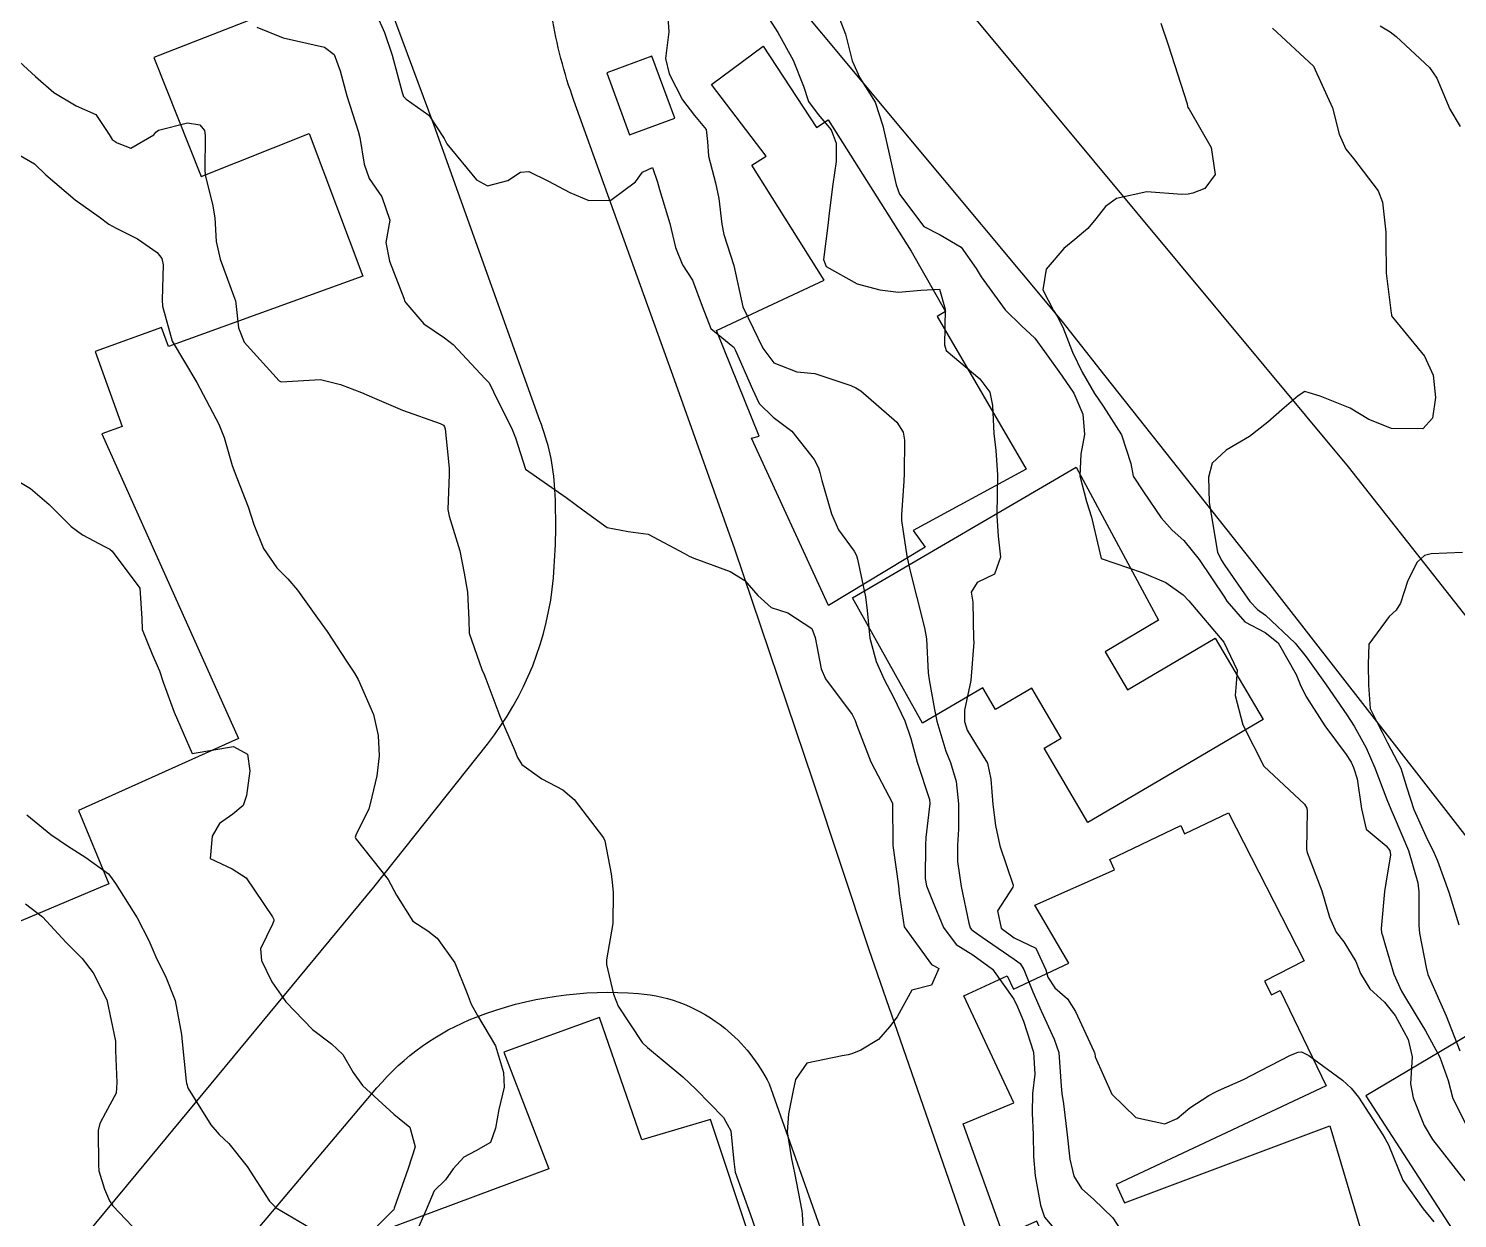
# Model space of a CAD drawing. Header units: metres. Extents: x 298520 to 308411, y 7433745 to 7450750.
# Drawn here: x 303876.9 to 303946.2, y 7440043.9 to 7440101.7 of the extents above; entities that cross this region are included whole.
import ezdxf

# ---------------------------------------------------------------- set-up
doc = ezdxf.new("R2010")
doc.units = ezdxf.units.M
doc.header["$LTSCALE"] = 10
for name, color, linetype in [('Curvas de Nivel 1m', 11, 'Continuous'), ('Curvas de Nivel 5m', 15, 'Continuous'), ('Edificações', 30, 'Continuous'), ('Vias Primárias', 230, 'Continuous')]:
    doc.layers.add(name, color=color, linetype=linetype)

msp = doc.modelspace()

# ---------------------------------------------------------------- linework, layer by layer
at = {"layer": 'Curvas de Nivel 1m', "flags": 128}
for points, elevation in [([(303893.733, 7440102.365), (303894.127, 7440101.457), (303894.509, 7440100.357), (303894.988, 7440098.55), (303895.06, 7440098.351), (303895.182, 7440098.222), (303896.287, 7440097.446), (303897.026, 7440096.322), (303897.159, 7440096.061), (303898.598, 7440094.305), (303899.13, 7440094.022), (303900.122, 7440094.285), (303900.735, 7440094.681), (303901.14, 7440094.72), (303902.054, 7440094.261), (303903.127, 7440093.691), (303904.056, 7440093.309), (303905.124, 7440093.318), (303906.32, 7440094.212), (303906.659, 7440094.688), (303907.143, 7440094.903), (303907.389, 7440094.197), (303907.487, 7440093.838), (303907.988, 7440092.191), (303908.258, 7440091.032), (303908.589, 7440090.185), (303909.082, 7440089.443), (303909.556, 7440088.173), (303909.978, 7440087.092), (303911.044, 7440086.23), (303911.08, 7440086.196), (303911.1, 7440086.159), (303911.176, 7440086.023), (303912.001, 7440084.145), (303912.324, 7440083.458), (303913, 7440082.796), (303913.898, 7440082.121), (303914.979, 7440080.741), (303915.201, 7440080.333), (303915.265, 7440080.106), (303915.351, 7440079.721), (303915.835, 7440078.097), (303916.172, 7440077.328), (303916.925, 7440076.293), (303917.044, 7440076.079), (303917.094, 7440075.904), (303917.481, 7440074.074), (303917.551, 7440073.416), (303917.684, 7440072.072), (303917.997, 7440070.934), (303918.382, 7440070.065), (303918.84, 7440069.209), (303919.39, 7440068.054), (303919.672, 7440067.193), (303919.979, 7440066.048), (303920.581, 7440064.246), (303920.607, 7440064.042), (303920.406, 7440062.395), (303920.383, 7440062.044), (303920.375, 7440060.405), (303920.443, 7440060.043), (303920.722, 7440059.321), (303921.271, 7440058.031), (303921.872, 7440057.199), (303922.69, 7440056.703), (303923.645, 7440056), (303924.669, 7440054.554), (303924.856, 7440054.178), (303924.94, 7440053.987), (303925.154, 7440053.486), (303925.638, 7440051.98), (303925.697, 7440050.904), (303925.588, 7440049.98), (303925.567, 7440049.012), (303925.621, 7440047.98), (303925.639, 7440046.913), (303925.708, 7440045.979), (303925.977, 7440044.547), (303926.165, 7440043.974), (303926.536, 7440043.528)], 744), ([(303907.887, 7440102.193), (303907.929, 7440101.49), (303907.775, 7440100.194), (303907.946, 7440099.448), (303908.591, 7440098.186), (303909.175, 7440097.431), (303909.752, 7440096.755), (303909.804, 7440096.17), (303909.857, 7440095.465), (303910.205, 7440094.164), (303910.364, 7440093.4), (303910.506, 7440092.159), (303910.601, 7440091.651), (303911.093, 7440090.15), (303911.53, 7440088.145), (303912.025, 7440087.118), (303912.503, 7440086.138), (303913.032, 7440085.433), (303914.148, 7440084.996), (303915.025, 7440084.909), (303916.767, 7440084.333), (303917.015, 7440084.22), (303917.259, 7440084.078), (303918.998, 7440082.558), (303919.299, 7440082.057), (303919.368, 7440081.678), (303919.348, 7440080.056), (303919.34, 7440079.684), (303919.22, 7440078.057), (303919.222, 7440077.776), (303919.482, 7440076.054), (303919.65, 7440075.315), (303919.965, 7440074.049), (303920.348, 7440072.576), (303920.434, 7440072.044), (303920.516, 7440070.384), (303920.574, 7440070.043), (303920.831, 7440068.599), (303920.938, 7440068.038), (303921.369, 7440066.592), (303921.602, 7440066.028), (303921.882, 7440065.112), (303921.989, 7440064.022), (303921.986, 7440062.8), (303921.943, 7440062.022), (303921.949, 7440061.226), (303922.119, 7440060.019), (303922.487, 7440058.232), (303922.561, 7440058.012), (303922.621, 7440057.93), (303922.702, 7440057.872), (303923.139, 7440057.565), (303924.688, 7440056.495), (303924.984, 7440056.283), (303925.164, 7440055.983), (303925.595, 7440054.899), (303926.009, 7440053.977), (303926.642, 7440052.609), (303926.861, 7440051.967), (303926.98, 7440050.328), (303927.013, 7440049.964), (303927.095, 7440049.473), (303927.261, 7440047.96), (303927.391, 7440046.778), (303927.591, 7440045.955), (303927.962, 7440045.354), (303928.552, 7440044.824), (303929.474, 7440043.931), (303930.519, 7440042.339)], 743), ([(303912.79, 7440102.134), (303913.226, 7440101.465), (303913.968, 7440100.122), (303914.461, 7440098.851), (303914.705, 7440098.115), (303915.177, 7440097.486), (303915.807, 7440096.738), (303916.054, 7440096.097), (303916.049, 7440095.197), (303915.886, 7440094.099), (303915.708, 7440092.69), (303915.647, 7440092.102), (303915.439, 7440090.448), (303915.573, 7440090.103), (303917.081, 7440089.271), (303918.18, 7440088.965), (303919.075, 7440088.86), (303920.165, 7440088.96), (303921.077, 7440088.998), (303921.346, 7440088.036), (303921.308, 7440086.299), (303921.386, 7440086.035), (303923.023, 7440084.657), (303923.514, 7440084.005), (303923.647, 7440083.363), (303923.704, 7440082.003), (303923.805, 7440081.181), (303923.882, 7440080.001), (303923.869, 7440079.091), (303923.854, 7440078.001), (303923.92, 7440077.013), (303924.03, 7440075.999), (303923.746, 7440075.166), (303922.904, 7440074.774), (303922.604, 7440074.307), (303922.655, 7440074.014), (303922.69, 7440073.812), (303922.725, 7440072.012), (303922.73, 7440071.871), (303922.582, 7440070.014), (303922.281, 7440068.568), (303922.279, 7440068.018), (303922.409, 7440067.607), (303922.812, 7440066.947), (303923.397, 7440066.004), (303923.566, 7440065.231), (303923.654, 7440064.001), (303923.793, 7440062.974), (303923.997, 7440061.998), (303924.641, 7440060.084), (303924.622, 7440059.991), (303923.883, 7440058.831), (303924.056, 7440057.996), (303924.698, 7440057.533), (303925.738, 7440057.019), (303926.227, 7440055.967), (303926.331, 7440055.617), (303926.674, 7440055.106), (303927.282, 7440054.573), (303927.671, 7440053.955), (303928.555, 7440052.021), (303928.595, 7440051.941), (303928.603, 7440051.911), (303928.631, 7440051.749), (303929.428, 7440049.932), (303930.596, 7440048.805), (303931.998, 7440048.493), (303932.596, 7440048.762), (303933.211, 7440049.276), (303934.146, 7440049.875), (303934.447, 7440050.039), (303934.615, 7440050.119), (303935.824, 7440050.654), (303936.625, 7440051.074), (303938.103, 7440051.828), (303938.473, 7440051.984), (303938.636, 7440051.995), (303938.993, 7440051.816), (303940.621, 7440050.621), (303941.053, 7440050.229), (303941.398, 7440049.788), (303942.586, 7440047.961), (303942.702, 7440047.769), (303942.861, 7440047.486), (303943.552, 7440045.76), (303944.549, 7440044.383), (303945.056, 7440043.745)], 742), ([(303916.231, 7440102.095), (303916.509, 7440101.374), (303916.831, 7440100.086), (303917.201, 7440099.267), (303917.941, 7440098.072), (303918.311, 7440096.929), (303918.52, 7440096.066), (303918.924, 7440094.274), (303918.972, 7440094.062), (303919.128, 7440093.613), (303920.305, 7440092.048), (303921.109, 7440091.639), (303922.125, 7440091.047), (303922.851, 7440090.014), (303923.087, 7440089.604), (303924.253, 7440087.998), (303925.055, 7440087.221), (303925.701, 7440086.632), (303926.168, 7440085.973), (303927.025, 7440084.784), (303927.586, 7440083.954), (303928.021, 7440082.931), (303928.111, 7440081.949), (303927.932, 7440081.002), (303927.876, 7440079.951), (303928.198, 7440078.704), (303928.439, 7440077.945), (303928.923, 7440075.94), (303930.913, 7440075.256), (303932.047, 7440074.762), (303932.897, 7440074.178), (303933.162, 7440073.887), (303934.873, 7440071.87), (303935.51, 7440070.51), (303935.462, 7440069.861), (303935.425, 7440069.283), (303935.791, 7440067.86), (303936.803, 7440065.85), (303938.776, 7440064.008), (303938.9, 7440063.819), (303938.912, 7440063.678), (303938.879, 7440061.819), (303938.909, 7440061.661), (303939.624, 7440059.811), (303939.999, 7440058.522), (303940.327, 7440057.804), (303940.698, 7440057.332), (303941.278, 7440056.38), (303941.508, 7440055.788), (303941.947, 7440055.052), (303942.669, 7440054.399), (303943.186, 7440053.765), (303943.807, 7440052.597), (303944.003, 7440051.756), (303943.935, 7440050.442), (303944.052, 7440049.756), (303944.593, 7440048.417), (303944.993, 7440047.746), (303946.563, 7440045.73)], 741), ([(303937.231, 7440101.673), (303939.213, 7440099.82), (303940.141, 7440097.81), (303940.458, 7440096.519), (303940.796, 7440095.804), (303941.156, 7440095.349), (303942.351, 7440093.782), (303942.573, 7440093.224), (303942.736, 7440091.776), (303942.739, 7440091.405), (303942.755, 7440089.775), (303942.995, 7440087.84), (303943.001, 7440087.771), (303943.006, 7440087.715), (303943.062, 7440087.644), (303944.602, 7440085.754), (303945.029, 7440084.823), (303945.144, 7440083.748), (303945.003, 7440082.738), (303944.53, 7440082.222), (303942.998, 7440082.239), (303941.898, 7440082.683), (303941.007, 7440083.235), (303939.543, 7440083.815), (303939.015, 7440083.981), (303938.806, 7440084.032), (303938.469, 7440083.825), (303937.69, 7440083.149), (303937, 7440082.551), (303936.108, 7440081.853), (303934.986, 7440081.192), (303934.3, 7440080.557), (303934.126, 7440079.878), (303934.164, 7440078.669), (303934.292, 7440077.877), (303934.555, 7440076.246), (303934.736, 7440075.872), (303934.919, 7440075.595), (303936.131, 7440073.851), (303936.504, 7440073.461), (303936.886, 7440073.18), (303938.338, 7440071.825), (303938.866, 7440071.16), (303939.828, 7440069.81), (303940.831, 7440068.352), (303941.187, 7440067.795), (303941.774, 7440066.747), (303942.195, 7440065.779), (303942.78, 7440064.232), (303942.967, 7440063.768), (303943.13, 7440063.406), (303943.839, 7440061.759), (303944.289, 7440060.202), (303944.338, 7440059.754), (303944.334, 7440058.128), (303944.368, 7440057.753), (303944.686, 7440056.084), (303944.773, 7440055.749), (303944.836, 7440055.594), (303945.656, 7440053.74), (303946.329, 7440052.041)], 739), ([(303942.463, 7440101.782), (303942.941, 7440101.485), (303943.228, 7440101.268), (303944.855, 7440099.754), (303945.205, 7440099.246), (303945.845, 7440097.74), (303946.336, 7440096.894)], 738), ([(303875.832, 7440100.574), (303877.194, 7440099.321), (303878.092, 7440098.551), (303879.177, 7440097.909), (303880.13, 7440097.483), (303880.763, 7440096.516), (303880.921, 7440096.274), (303881.159, 7440096.101), (303881.82, 7440095.84), (303882.941, 7440096.492), (303883.039, 7440096.616), (303883.165, 7440096.72), (303884.576, 7440097.069), (303885.168, 7440096.977), (303885.396, 7440096.698), (303885.426, 7440096.466), (303885.419, 7440094.739), (303885.449, 7440094.465), (303885.785, 7440093.126), (303885.897, 7440092.458), (303885.961, 7440091.316), (303886.151, 7440090.454), (303886.807, 7440088.704), (303886.896, 7440088.443), (303886.925, 7440088.305), (303887.05, 7440087.132), (303887.33, 7440086.437), (303889.024, 7440084.55), (303889.113, 7440084.508), (303891.025, 7440084.624), (303892.005, 7440084.38), (303893.017, 7440083.992), (303893.654, 7440083.723), (303895.005, 7440083.138), (303896.838, 7440082.479), (303896.994, 7440082.401), (303897.052, 7440082.319), (303897.079, 7440082.232), (303897.269, 7440080.317), (303897.274, 7440080.012), (303897.201, 7440078.317), (303897.267, 7440077.99), (303897.791, 7440076.311), (303898.004, 7440075.217), (303898.155, 7440074.307), (303898.231, 7440072.958), (303898.247, 7440072.306), (303898.855, 7440070.543), (303898.975, 7440070.299), (303899.059, 7440070.089), (303899.73, 7440068.291), (303900.436, 7440066.655), (303900.592, 7440066.282), (303900.799, 7440065.935), (303901.77, 7440065.243), (303902.788, 7440064.711), (303903.339, 7440064.244), (303904.755, 7440062.382), (303904.819, 7440062.229), (303905.138, 7440060.626), (303905.187, 7440060.223), (303905.229, 7440059.719), (303905.217, 7440058.222), (303904.909, 7440056.451), (303904.904, 7440056.227), (303905.243, 7440054.796), (303905.478, 7440054.218), (303906.637, 7440052.444), (303906.893, 7440052.197), (303908.619, 7440050.785), (303909.253, 7440050.174), (303910.593, 7440048.809), (303910.947, 7440048.155), (303911.087, 7440046.671), (303911.158, 7440046.151), (303911.524, 7440045.116), (303911.883, 7440044.14), (303912.516, 7440042.313)], 746), ([(303875.952, 7440095.775), (303877.148, 7440095.081), (303877.698, 7440094.554), (303879.125, 7440093.347), (303880.291, 7440092.522), (303880.754, 7440092.16), (303881.107, 7440091.959), (303882.152, 7440091.45), (303883.096, 7440090.787), (303883.327, 7440090.488), (303883.394, 7440090.181), (303883.351, 7440088.487), (303883.367, 7440088.179), (303883.821, 7440086.482), (303885.023, 7440084.47), (303886.089, 7440082.454), (303886.347, 7440081.81), (303886.745, 7440080.443), (303886.964, 7440079.843), (303887.52, 7440078.434), (303887.786, 7440077.58), (303888.255, 7440076.427), (303888.913, 7440075.475), (303889.449, 7440074.953), (303889.907, 7440074.405), (303890.883, 7440073.036), (303891.346, 7440072.385), (303892.282, 7440070.953), (303892.671, 7440070.372), (303892.848, 7440070.069), (303893.603, 7440068.362), (303893.829, 7440067.343), (303893.869, 7440066.359), (303893.765, 7440065.388), (303893.523, 7440064.363), (303893.373, 7440063.765), (303892.756, 7440062.561), (303892.716, 7440062.408), (303892.719, 7440062.37), (303892.752, 7440062.317), (303894.305, 7440060.354), (303894.722, 7440059.602), (303895.514, 7440058.338), (303896.24, 7440057.868), (303896.695, 7440057.515), (303897.549, 7440056.311), (303898.148, 7440054.825), (303898.336, 7440054.303), (303898.655, 7440053.755), (303899.513, 7440052.291), (303899.915, 7440050.992), (303899.937, 7440050.287), (303899.687, 7440049.198), (303899.523, 7440048.291), (303899.28, 7440047.589), (303898.572, 7440047.194), (303897.985, 7440046.889), (303897.469, 7440046.311), (303897.092, 7440045.78), (303896.552, 7440045.251), (303896.149, 7440044.326), (303895.66, 7440043.199)], 747), ([(303875.173, 7440080.384), (303876.955, 7440079.336), (303877.857, 7440078.551), (303878.932, 7440077.491), (303879.484, 7440077.088), (303880.55, 7440076.516), (303880.798, 7440076.388), (303880.921, 7440076.294), (303882.255, 7440074.496), (303882.359, 7440073.017), (303882.371, 7440072.495), (303882.861, 7440071.293), (303883.208, 7440070.486), (303883.394, 7440069.935), (303883.928, 7440068.479), (303884.803, 7440066.47), (303886.807, 7440066.819), (303887.48, 7440066.433), (303887.598, 7440065.628), (303887.428, 7440064.434), (303887.267, 7440063.944), (303886.769, 7440063.533), (303886.131, 7440063.081), (303885.772, 7440062.455), (303885.667, 7440061.381), (303886.737, 7440060.875), (303887.416, 7440060.433), (303888.705, 7440058.538), (303888.756, 7440058.419), (303888.763, 7440058.359), (303888.701, 7440058.19), (303888.115, 7440057), (303888.156, 7440056.425), (303888.673, 7440055.388), (303889.338, 7440054.413), (303890.643, 7440053.077), (303891.556, 7440052.386), (303892.115, 7440051.865), (303892.619, 7440050.992), (303893.064, 7440050.365), (303894.592, 7440048.962), (303895.369, 7440048.338), (303895.624, 7440047.385), (303895.279, 7440046.339), (303894.608, 7440044.413), (303894.589, 7440044.349), (303894.576, 7440044.316), (303894.542, 7440044.295), (303893.562, 7440043.325)], 748), ([(303946.445, 7440076.218), (303944.927, 7440076.163), (303944.604, 7440076.075), (303944.254, 7440075.757), (303943.798, 7440074.872), (303943.446, 7440073.764), (303943.23, 7440073.426), (303942.886, 7440073.118), (303941.903, 7440071.785), (303941.869, 7440070.791), (303941.888, 7440069.784), (303941.968, 7440068.651), (303942.404, 7440067.776), (303942.553, 7440067.507), (303942.815, 7440066.989), (303943.464, 7440065.763), (303943.746, 7440064.803), (303944.094, 7440063.757), (303944.758, 7440062.289), (303945.021, 7440061.747), (303945.233, 7440061.26), (303945.791, 7440059.739), (303946.281, 7440058.163)], 738), ([(303876.767, 7440063.494), (303877.938, 7440062.548), (303878.747, 7440061.994), (303879.646, 7440061.43), (303880.734, 7440060.635), (303880.84, 7440060.509), (303881.071, 7440060.163), (303882.135, 7440058.496), (303882.692, 7440057.392), (303883.085, 7440056.486), (303883.498, 7440055.659), (303883.982, 7440054.477), (303884.277, 7440052.835), (303884.311, 7440052.473), (303884.514, 7440050.571), (303884.525, 7440050.471), (303884.609, 7440050.22), (303885.7, 7440048.453), (303886.113, 7440047.981), (303886.574, 7440047.54), (303887.466, 7440046.431), (303888.546, 7440044.753), (303888.883, 7440044.417), (303890.529, 7440043.453)], 749)]:
    msp.add_lwpolyline(points, dxfattribs=dict(at, elevation=elevation))
at = {"layer": 'Curvas de Nivel 5m', "flags": 128}
for points, elevation in [([(303887.942, 7440101.716), (303889.221, 7440101.207), (303889.86, 7440101.051), (303891.216, 7440100.746), (303891.684, 7440100.385), (303891.99, 7440099.593), (303892.3, 7440098.379), (303892.863, 7440096.676), (303892.943, 7440096.372), (303893.143, 7440095.072), (303893.396, 7440094.367), (303894.004, 7440093.481), (303894.39, 7440092.357), (303894.194, 7440091.267), (303894.383, 7440090.357), (303895.066, 7440088.574), (303895.128, 7440088.413), (303895.165, 7440088.348), (303896.041, 7440087.323), (303897.046, 7440086.637), (303897.464, 7440086.316), (303899.027, 7440084.658), (303899.196, 7440084.469), (303899.299, 7440084.296), (303899.555, 7440083.752), (303900.295, 7440082.28), (303900.495, 7440081.785), (303900.973, 7440080.27), (303902.952, 7440078.889), (303903.829, 7440078.241), (303904.935, 7440077.436), (303905.96, 7440077.241), (303906.932, 7440077.118), (303908.69, 7440076.182), (303908.922, 7440076.044), (303909.154, 7440075.944), (303910.914, 7440075.305), (303911.625, 7440074.864), (303912.259, 7440074.14), (303912.894, 7440073.56), (303913.714, 7440073.299), (303914.879, 7440072.536), (303915.043, 7440072.107), (303915.329, 7440070.574), (303915.537, 7440070.1), (303916.827, 7440068.366), (303916.974, 7440068.078), (303917.06, 7440067.838), (303917.735, 7440066.071), (303918.783, 7440064.06), (303918.801, 7440062.06), (303918.804, 7440062.008), (303919.075, 7440060.057), (303919.108, 7440059.675), (303919.355, 7440058.053), (303920.685, 7440056.236), (303920.81, 7440056.164), (303921.036, 7440056.035), (303920.675, 7440055.237), (303919.734, 7440054.987), (303919.213, 7440054.055), (303919.014, 7440053.7), (303918.65, 7440053.214), (303918.107, 7440052.6), (303917.251, 7440052.074), (303916.814, 7440051.895), (303916.631, 7440051.845), (303916.347, 7440051.801), (303914.626, 7440051.442), (303914.085, 7440050.649), (303913.973, 7440050.116), (303913.734, 7440048.981), (303913.674, 7440048.119), (303913.887, 7440046.799), (303914.039, 7440046.115), (303914.38, 7440044.276), (303914.402, 7440044.111), (303914.513, 7440042.11)], 745), ([(303931.812, 7440101.911), (303932.173, 7440100.856), (303932.478, 7440099.901), (303933.082, 7440097.994), (303933.104, 7440097.891), (303933.119, 7440097.827), (303933.181, 7440097.737), (303934.248, 7440095.879), (303934.45, 7440094.57), (303933.944, 7440093.882), (303933.357, 7440093.661), (303933.13, 7440093.619), (303932.831, 7440093.595), (303931.131, 7440093.72), (303929.661, 7440093.401), (303929.124, 7440093.012), (303928.65, 7440092.412), (303928.27, 7440091.948), (303927.641, 7440091.422), (303927.103, 7440090.971), (303926.247, 7440089.973), (303926.081, 7440088.972), (303926.606, 7440087.967), (303926.785, 7440087.689), (303927.055, 7440087.167), (303927.529, 7440085.955), (303927.995, 7440084.984), (303928.597, 7440083.944), (303929.007, 7440083.32), (303929.908, 7440081.931), (303930.356, 7440080.55), (303930.47, 7440079.925), (303930.962, 7440079.17), (303931.83, 7440077.907), (303932.354, 7440077.316), (303932.932, 7440076.808), (303933.67, 7440075.883), (303934.896, 7440074.061), (303935.009, 7440073.868), (303935.885, 7440072.857), (303936.878, 7440072.346), (303937.508, 7440071.834), (303938.378, 7440070.305), (303938.577, 7440069.823), (303938.844, 7440069.257), (303939.767, 7440067.811), (303940.809, 7440066.421), (303941.052, 7440066.043), (303941.163, 7440065.795), (303941.341, 7440065.246), (303941.557, 7440063.788), (303941.784, 7440062.806), (303942.755, 7440061.991), (303942.917, 7440061.768), (303942.957, 7440061.562), (303942.737, 7440060.182), (303942.665, 7440059.771), (303942.501, 7440057.978), (303942.523, 7440057.773), (303942.564, 7440057.635), (303942.697, 7440057.187), (303943.116, 7440055.766), (303943.493, 7440054.943), (303944.197, 7440053.755), (303944.652, 7440053.013), (303945.35, 7440051.743), (303945.754, 7440050.606), (303945.977, 7440049.736), (303946.595, 7440048.523)], 740), ([(303876.712, 7440059.179), (303877.542, 7440058.552), (303878.69, 7440057.297), (303879.065, 7440056.913), (303879.464, 7440056.528), (303879.989, 7440055.833), (303880.663, 7440054.51), (303881.082, 7440052.506), (303881.081, 7440052.052), (303881.147, 7440050.505), (303881.116, 7440049.995), (303880.591, 7440049.032), (303880.312, 7440048.514), (303880.243, 7440048.178), (303880.252, 7440046.515), (303880.273, 7440046.227), (303880.551, 7440045.335), (303880.788, 7440044.759), (303880.951, 7440044.514), (303882.519, 7440042.87)], 750)]:
    msp.add_lwpolyline(points, dxfattribs=dict(at, elevation=elevation))
at = {"layer": 'Edificações'}
for points in [[(303876.69, 7440131.945), (303879.851, 7440124.415), (303884.431, 7440126.203), (303892.701, 7440104.062), (303882.937, 7440100.247), (303885.24, 7440094.47), (303890.471, 7440096.556), (303893.075, 7440089.628), (303883.649, 7440086.229), (303883.317, 7440087.149), (303880.09, 7440085.985), (303881.403, 7440082.344), (303880.421, 7440081.99), (303887.05, 7440067.192), (303879.28, 7440063.711), (303880.761, 7440060.139), (303875.882, 7440058.099)], [(303911.893, 7440042.875), (303909.952, 7440048.704), (303906.625, 7440047.73), (303904.56, 7440053.656), (303899.922, 7440051.979), (303902.104, 7440046.317), (303893.907, 7440043.263)], [(303947.455, 7440053.245), (303941.762, 7440049.861), (303947.439, 7440041.092), (303944.449, 7440038.752), (303945.916, 7440035.352), (303944.047, 7440034.546), (303941.846, 7440040.319), (303936.176, 7440037.908), (303937.6, 7440034.559), (303931.6, 7440031.885), (303932.71, 7440029.469), (303932.12, 7440029.198), (303934.273, 7440024.454), (303942.788, 7440027.828), (303945.147, 7440021.044), (303933.889, 7440018.296), (303939.716, 7439999.584), (303942.841, 7440000.558), (303943.375, 7439998.845), (303940.71, 7439998.016), (303945.211, 7439984.025), (303947.948, 7439974.026)]]:
    msp.add_lwpolyline(points, dxfattribs=at)
for points in [[(303904.917, 7440099.497), (303906.032, 7440096.49), (303908.218, 7440097.3), (303907.103, 7440100.307)], [(303910.248, 7440086.991), (303915.471, 7440089.443), (303911.957, 7440095.023), (303912.656, 7440095.463), (303910.007, 7440098.934), (303912.513, 7440100.804), (303915.096, 7440096.856), (303915.658, 7440097.224), (303919.688, 7440090.841), (303921.366, 7440087.913), (303920.96, 7440087.68), (303925.27, 7440080.276), (303919.787, 7440077.3), (303920.367, 7440076.49), (303915.684, 7440073.658), (303911.947, 7440081.769), (303912.323, 7440081.876)], [(303916.852, 7440074.032), (303927.699, 7440080.367), (303931.699, 7440072.935), (303929.111, 7440071.413), (303930.197, 7440069.567), (303934.449, 7440072.068), (303936.773, 7440068.117), (303931.63, 7440065.092), (303928.273, 7440063.117), (303926.144, 7440066.736), (303926.97, 7440067.221), (303925.544, 7440069.647), (303923.782, 7440068.61), (303923.167, 7440069.657), (303920.241, 7440067.936)], [(303925.695, 7440059.117), (303929.557, 7440060.828), (303929.333, 7440061.335), (303932.775, 7440062.976), (303932.964, 7440062.58), (303935.095, 7440063.596), (303938.762, 7440056.414), (303936.837, 7440055.431), (303937.18, 7440054.758), (303937.601, 7440054.973), (303939.83, 7440050.336), (303929.638, 7440045.559), (303930.054, 7440044.672), (303940.01, 7440048.399), (303942.233, 7440040.94), (303929.049, 7440036.312), (303925.786, 7440043.769), (303924.168, 7440043.06), (303922.222, 7440048.502), (303924.675, 7440049.526), (303922.248, 7440054.706), (303924.349, 7440055.69), (303924.658, 7440055.031), (303927.35, 7440056.292)]]:
    msp.add_lwpolyline(points, close=True, dxfattribs=at)
at = {"layer": 'Vias Primárias'}
for points in [[(303960.119, 7440055.998), (303940.923, 7440080.389), (303920.381, 7440105.081), (303906.251, 7440121.606), (303888.643, 7440142.155), (303863.754, 7440166.482), (303834.222, 7440194.376), (303821.261, 7440206.903), (303804.865, 7440221.601), (303797.834, 7440227.167), (303783.41, 7440235.841), (303758.388, 7440249.95), (303703.323, 7440284.027, 0.090581), (303688.481, 7440289.152, -0.024755), (303681.961, 7440290.482, 0.130566), (303666.759, 7440290.347, 0.005811), (303654.762, 7440286.895, 0.035379)], [(303871.726, 7440033.564), (303882.083, 7440046.036), (303893.62, 7440059.98), (303899.129, 7440066.932, 0.147242), (303902.333, 7440075.004, 0.034613), (303902.402, 7440079.29, 0.081217), (303901.671, 7440082.638), (303896.551, 7440096.944), (303893.18, 7440105.999), (303886.699, 7440123.462), (303882.777, 7440134.276, 0.06541), (303879.587, 7440140.424, 0.059942), (303874.321, 7440146.321, -0.003426), (303867.545, 7440152.372, -0.01667), (303860.27, 7440159.415, 0.01606)], [(303947.722, 7439967.5), (303944.236, 7439980.22), (303937.36, 7440000.625), (303926.201, 7440032.206), (303921.664, 7440045.373), (303917.648, 7440056.939), (303914.934, 7440065.121), (303911.139, 7440076.392), (303908.201, 7440084.612), (303903.328, 7440098.154, -0.044944), (303902.25, 7440102.28, -0.156792), (303902.956, 7440107.106, -0.433888), (303908.349, 7440108.749, -0.093241), (303911.508, 7440106.039), (303927.01, 7440087.457), (303929.087, 7440084.805), (303936.241, 7440075.778), (303954.18, 7440052.744)], [(303883.371, 7440037.945), (303893.766, 7440050.245, -0.125463), (303898.587, 7440053.683, -0.113289), (303906.457, 7440054.826, -0.151696), (303910.648, 7440053.141, -0.107178), (303912.798, 7440050.448), (303915.911, 7440041.68)]]:
    msp.add_lwpolyline(points, format="xyb", dxfattribs=at)

doc.saveas('drawing.dxf')
